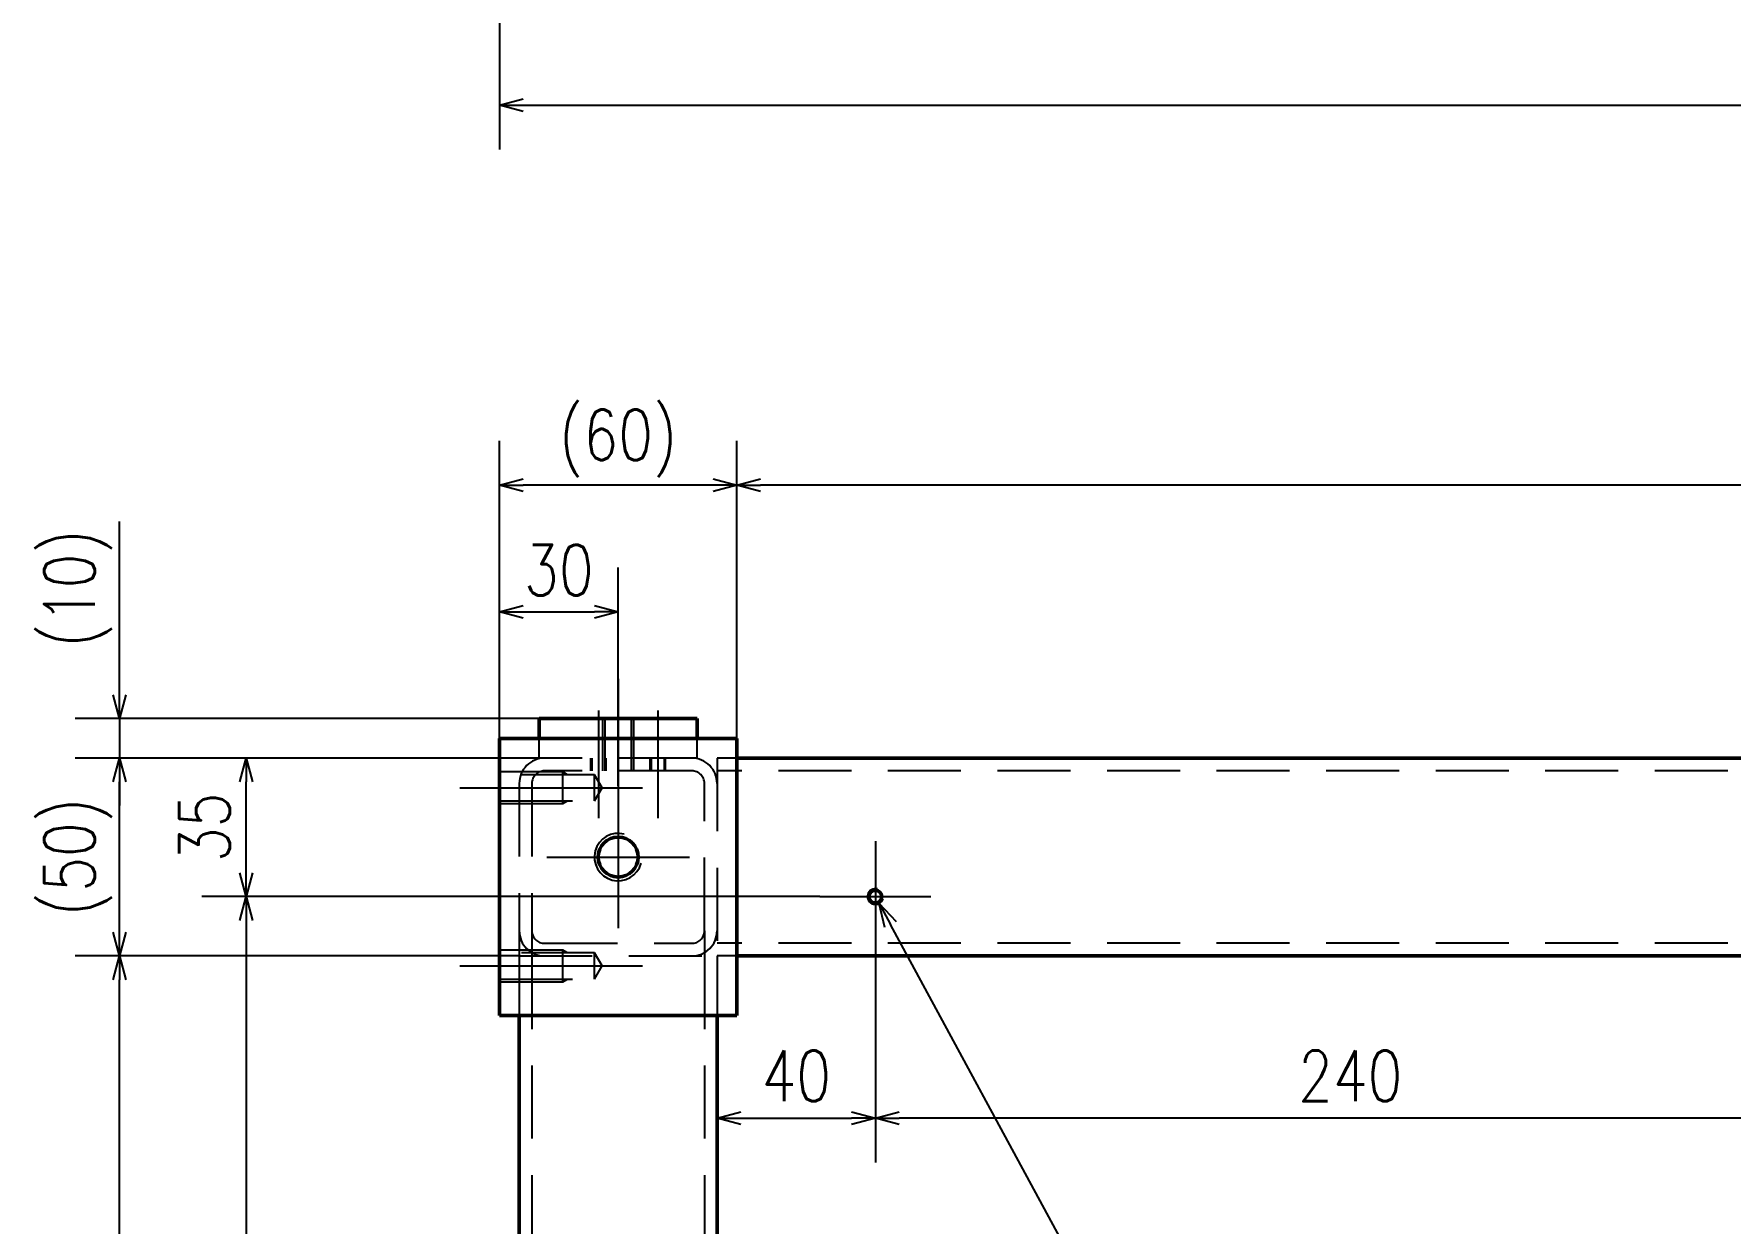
# Model space of a CAD drawing. Header units: millimetres. Extents: x -1556 to 1738, y -901 to 1368.
# Drawn here: x -117.6 to 311, y -442.5 to -142 of the extents above; entities that cross this region are included whole.
import ezdxf

# ---------------------------------------------------------------- set-up
doc = ezdxf.new("R2010")
doc.units = ezdxf.units.MM
doc.header["$LTSCALE"] = 1.453415
doc.linetypes.add('CENTER', pattern=[50.8, 31.75, -6.35, 6.35, -6.35])
doc.linetypes.add('DASHED', pattern=[19.05, 12.7, -6.35])
doc.layers.add('設計用（構成部品類）', color=7, linetype='Continuous')
doc.styles.get("Standard").update_dxf_attribs({"font": 'txt', "bigfont": 'extfont2'})
doc.dimstyles.get("Standard").update_dxf_attribs({"dimtxt": 2.5, "dimasz": 2.5, "dimexe": 1.25, "dimexo": 0.625, "dimtad": 1, "dimzin": 0, "dimdsep": 46, "dimtxsty": 'Standard', "dimcen": 2.5, "dimadec": 0, "dimazin": 0, "dimtfac": 0.75, "dimtmove": 0, "dimatfit": 3, "dimfxl": 1, "dimarcsym": 0})

# ---------------------------------------------------------------- blocks, each defined once
blk = doc.blocks.new('_OPEN30')
at = {"color": 0, "linetype": 'ByBlock', "lineweight": -2}
for p, q in [((-1, 0.267949), (0, 0)), ((0, 0), (-1, -0.267949)), ((0, 0), (-1, 0))]:
    blk.add_line(p, q, dxfattribs=at)
blk = doc.blocks.new('*D230')
at = {"layer": 'Defpoints', "color": 0}
for p in [(0, 0), (670, 0), (670, -160)]:
    blk.add_point(p, dxfattribs=at)
at = {"layer": '設計用（構成部品類）', "color": 0, "linetype": 'Continuous', "lineweight": 25}
for p, q in [((0, 0), (0, -171.2)), ((670, 0), (670, -171.2)), ((6, -160), (664, -160))]:
    blk.add_line(p, q, dxfattribs=at)
at = {"layer": '設計用（構成部品類）', "color": 0, "lineweight": 25, "xscale": 6, "yscale": 6, "zscale": 6, "rotation": 180}
blk.add_blockref('_OPEN30', (0, -160), dxfattribs=at)
at = {"layer": '設計用（構成部品類）', "color": 0, "lineweight": 25, "xscale": 6, "yscale": 6, "zscale": 6}
blk.add_blockref('_OPEN30', (670, -160), dxfattribs=at)
at = {"layer": '設計用（構成部品類）', "color": 0, "lineweight": 50, "insert": (335, -149.47), "char_height": 12.8, "attachment_point": 5}
blk.add_mtext('\\W0.800000;670', dxfattribs=at)
blk = doc.blocks.new('*D334')
at = {"layer": 'Defpoints', "color": 0}
for p in [(60, -256), (60, -320), (610, -320)]:
    blk.add_point(p, dxfattribs=at)
at = {"layer": '設計用（構成部品類）', "color": 0, "linetype": 'Continuous', "lineweight": 25}
for p, q in [((60, -320), (60, -244.8)), ((610, -320), (610, -244.8)), ((604, -256), (66, -256))]:
    blk.add_line(p, q, dxfattribs=at)
at = {"layer": '設計用（構成部品類）', "color": 0, "lineweight": 25, "xscale": 6, "yscale": 6, "zscale": 6}
for p, rotation in [((60, -256), 180), ((610, -256), 360)]:
    blk.add_blockref('_OPEN30', p, dxfattribs=dict(at, rotation=rotation))
at = {"layer": '設計用（構成部品類）', "color": 0, "lineweight": 50, "insert": (335, -245.47), "char_height": 12.8, "attachment_point": 5}
blk.add_mtext('\\W0.800000;(550)', dxfattribs=at)
blk = doc.blocks.new('*D335')
at = {"layer": 'Defpoints', "color": 0}
for p in [(0, -256), (0, -320), (60, -320)]:
    blk.add_point(p, dxfattribs=at)
at = {"layer": '設計用（構成部品類）', "color": 0, "linetype": 'Continuous', "lineweight": 25}
for p, q in [((0, -320), (0, -244.8)), ((60, -320), (60, -244.8)), ((54, -256), (6, -256))]:
    blk.add_line(p, q, dxfattribs=at)
at = {"layer": '設計用（構成部品類）', "color": 0, "lineweight": 25, "xscale": 6, "yscale": 6, "zscale": 6, "rotation": 180}
blk.add_blockref('_OPEN30', (0, -256), dxfattribs=at)
at = {"layer": '設計用（構成部品類）', "color": 0, "lineweight": 25, "xscale": 6, "yscale": 6, "zscale": 6}
blk.add_blockref('_OPEN30', (60, -256), dxfattribs=at)
at = {"layer": '設計用（構成部品類）', "color": 0, "lineweight": 50, "insert": (30, -245.47), "char_height": 12.8, "attachment_point": 5}
blk.add_mtext('\\W0.800000;(60)', dxfattribs=at)
blk = doc.blocks.new('*D336')
at = {"layer": 'Defpoints', "color": 0}
for p in [(30, -288), (0, -320), (30, -332)]:
    blk.add_point(p, dxfattribs=at)
at = {"layer": '設計用（構成部品類）', "color": 0, "linetype": 'Continuous', "lineweight": 25}
for p, q in [((0, -320), (0, -276.8)), ((30, -332), (30, -276.8)), ((6, -288), (24, -288))]:
    blk.add_line(p, q, dxfattribs=at)
at = {"layer": '設計用（構成部品類）', "color": 0, "lineweight": 25, "xscale": 6, "yscale": 6, "zscale": 6, "rotation": 180}
blk.add_blockref('_OPEN30', (0, -288), dxfattribs=at)
at = {"layer": '設計用（構成部品類）', "color": 0, "lineweight": 25, "xscale": 6, "yscale": 6, "zscale": 6}
blk.add_blockref('_OPEN30', (30, -288), dxfattribs=at)
at = {"layer": '設計用（構成部品類）', "color": 0, "lineweight": 50, "insert": (15, -277.47), "char_height": 12.8, "attachment_point": 5}
blk.add_mtext('\\W0.800000;30', dxfattribs=at)
blk = doc.blocks.new('*D346')
at = {"layer": 'Defpoints', "color": 0}
for p in [(95, -374), (335, -374), (95, -416)]:
    blk.add_point(p, dxfattribs=at)
at = {"layer": '設計用（構成部品類）', "color": 0, "linetype": 'Continuous', "lineweight": 25}
for p, q in [((95, -374), (95, -427.2)), ((335, -374), (335, -427.2)), ((329, -416), (101, -416))]:
    blk.add_line(p, q, dxfattribs=at)
at = {"layer": '設計用（構成部品類）', "color": 0, "lineweight": 25, "xscale": 6, "yscale": 6, "zscale": 6, "rotation": 180}
blk.add_blockref('_OPEN30', (95, -416), dxfattribs=at)
at = {"layer": '設計用（構成部品類）', "color": 0, "lineweight": 25, "xscale": 6, "yscale": 6, "zscale": 6}
blk.add_blockref('_OPEN30', (335, -416), dxfattribs=at)
at = {"layer": '設計用（構成部品類）', "color": 0, "lineweight": 50, "insert": (215, -405.32), "char_height": 12.8, "attachment_point": 5}
blk.add_mtext('\\W0.800000;240', dxfattribs=at)
blk = doc.blocks.new('*D347')
at = {"layer": 'Defpoints', "color": 0}
for p in [(95, -374), (55, -390), (95, -416)]:
    blk.add_point(p, dxfattribs=at)
at = {"layer": '設計用（構成部品類）', "color": 0, "linetype": 'Continuous', "lineweight": 25}
for p, q in [((95, -374), (95, -427.2)), ((61, -416), (89, -416))]:
    blk.add_line(p, q, dxfattribs=at)
at = {"layer": '設計用（構成部品類）', "color": 0, "lineweight": 25, "xscale": 6, "yscale": 6, "zscale": 6, "rotation": 180}
blk.add_blockref('_OPEN30', (55, -416), dxfattribs=at)
at = {"layer": '設計用（構成部品類）', "color": 0, "lineweight": 25, "xscale": 6, "yscale": 6, "zscale": 6}
blk.add_blockref('_OPEN30', (95, -416), dxfattribs=at)
at = {"layer": '設計用（構成部品類）', "color": 0, "lineweight": 50, "insert": (75, -405.32), "char_height": 12.8, "attachment_point": 5}
blk.add_mtext('\\W0.800000;40', dxfattribs=at)
blk = doc.blocks.new('*D351')
at = {"layer": 'Defpoints', "color": 0}
for p in [(81, -360), (-64, -800), (81, -800)]:
    blk.add_point(p, dxfattribs=at)
at = {"layer": '設計用（構成部品類）', "color": 0, "linetype": 'Continuous', "lineweight": 25}
for p, q in [((81, -360), (-75.2, -360)), ((-64, -366), (-64, -794)), ((81, -800), (-75.2, -800))]:
    blk.add_line(p, q, dxfattribs=at)
at = {"layer": '設計用（構成部品類）', "color": 0, "lineweight": 25, "xscale": 6, "yscale": 6, "zscale": 6}
for p, rotation in [((-64, -360), 90.00000000000001), ((-64, -800), 270)]:
    blk.add_blockref('_OPEN30', p, dxfattribs=dict(at, rotation=rotation))
at = {"layer": '設計用（構成部品類）', "color": 0, "lineweight": 50, "insert": (-74.68, -580), "char_height": 12.8, "attachment_point": 5, "rotation": 90}
blk.add_mtext('\\W0.800000;440', dxfattribs=at)
blk = doc.blocks.new('*D352')
at = {"layer": 'Defpoints', "color": 0}
for p in [(-64, -325), (11.4, -325), (81, -360)]:
    blk.add_point(p, dxfattribs=at)
at = {"layer": '設計用（構成部品類）', "color": 0, "linetype": 'Continuous', "lineweight": 25}
for p, q in [((11.4, -325), (-75.2, -325)), ((-64, -354), (-64, -331)), ((81, -360), (-75.2, -360))]:
    blk.add_line(p, q, dxfattribs=at)
at = {"layer": '設計用（構成部品類）', "color": 0, "lineweight": 25, "xscale": 6, "yscale": 6, "zscale": 6}
for p, rotation in [((-64, -325), 90), ((-64, -360), 270)]:
    blk.add_blockref('_OPEN30', p, dxfattribs=dict(at, rotation=rotation))
at = {"layer": '設計用（構成部品類）', "color": 0, "lineweight": 50, "insert": (-74.53, -342.5), "char_height": 12.8, "attachment_point": 5, "rotation": 90}
blk.add_mtext('\\W0.800000;35', dxfattribs=at)
blk = doc.blocks.new('*D353')
at = {"layer": 'Defpoints', "color": 0}
for p in [(94.05, -358.24), (95.95, -361.76)]:
    blk.add_point(p, dxfattribs=at)
at = {"layer": '設計用（構成部品類）', "color": 0, "linetype": 'Continuous', "lineweight": 25}
for p, q in [((160, -480), (98.81, -367.03)), ((209.13, -480), (160, -480))]:
    blk.add_line(p, q, dxfattribs=at)
at = {"layer": '設計用（構成部品類）', "color": 0, "lineweight": 25, "xscale": 6, "yscale": 6, "zscale": 6, "rotation": 118.4429287197129}
blk.add_blockref('_OPEN30', (95.95, -361.76), dxfattribs=at)
at = {"layer": '設計用（構成部品類）', "color": 0, "lineweight": 50, "insert": (188.48, -469.32), "char_height": 12.8, "attachment_point": 5}
blk.add_mtext('\\W0.800000;6×Ｍ4', dxfattribs=at)
blk = doc.blocks.new('_NONE')
blk = doc.blocks.new('*D354')
at = {"layer": 'Defpoints', "color": 0}
for p in [(-96, -325), (11.4, -325), (5, -375)]:
    blk.add_point(p, dxfattribs=at)
at = {"layer": '設計用（構成部品類）', "color": 0, "linetype": 'Continuous', "lineweight": 25}
for p, q in [((11.4, -325), (-107.2, -325)), ((-96, -369), (-96, -331)), ((5, -375), (-107.2, -375))]:
    blk.add_line(p, q, dxfattribs=at)
at = {"layer": '設計用（構成部品類）', "color": 0, "lineweight": 25, "xscale": 6, "yscale": 6, "zscale": 6}
for p, rotation in [((-96, -325), 90), ((-96, -375), 270)]:
    blk.add_blockref('_OPEN30', p, dxfattribs=dict(at, rotation=rotation))
at = {"layer": '設計用（構成部品類）', "color": 0, "lineweight": 50, "insert": (-106.53, -350), "char_height": 12.8, "attachment_point": 5, "rotation": 90}
blk.add_mtext('\\W0.800000;(50)', dxfattribs=at)
blk = doc.blocks.new('*D355')
at = {"layer": 'Defpoints', "color": 0}
for p in [(10, -315), (-96, -325), (11.4, -325)]:
    blk.add_point(p, dxfattribs=at)
at = {"layer": '設計用（構成部品類）', "color": 0, "linetype": 'Continuous', "lineweight": 25}
for p, q in [((-96, -315), (-96, -265.2)), ((-96, -309), (-96, -303)), ((10, -315), (-107.2, -315)), ((-96, -315), (-96, -325)), ((11.4, -325), (-107.2, -325)), ((-96, -331), (-96, -337))]:
    blk.add_line(p, q, dxfattribs=at)
at = {"layer": '設計用（構成部品類）', "color": 0, "lineweight": 25, "xscale": 6, "yscale": 6, "zscale": 6}
for p, rotation in [((-96, -315), 270), ((-96, -325), 90)]:
    blk.add_blockref('_OPEN30', p, dxfattribs=dict(at, rotation=rotation))
at = {"layer": '設計用（構成部品類）', "color": 0, "lineweight": 50, "insert": (-106.53, -282.12), "char_height": 12.8, "attachment_point": 5, "rotation": 90}
blk.add_mtext('\\W0.800000;(10)', dxfattribs=at)
blk = doc.blocks.new('*D356')
at = {"layer": 'Defpoints', "color": 0}
for p in [(-96, -375), (5, -375), (5, -785)]:
    blk.add_point(p, dxfattribs=at)
at = {"layer": '設計用（構成部品類）', "color": 0, "linetype": 'Continuous', "lineweight": 25}
for p, q in [((5, -375), (-107.2, -375)), ((-96, -779), (-96, -381)), ((5, -785), (-107.2, -785))]:
    blk.add_line(p, q, dxfattribs=at)
at = {"layer": '設計用（構成部品類）', "color": 0, "lineweight": 25, "xscale": 6, "yscale": 6, "zscale": 6}
for p, rotation in [((-96, -375), 90), ((-96, -785), 270)]:
    blk.add_blockref('_OPEN30', p, dxfattribs=dict(at, rotation=rotation))
at = {"layer": '設計用（構成部品類）', "color": 0, "lineweight": 50, "insert": (-106.68, -580), "char_height": 12.8, "attachment_point": 5, "rotation": 90}
blk.add_mtext('\\W0.800000;(410)', dxfattribs=at)
blk = doc.blocks.new('JZB_0147')
at = {"layer": '設計用（構成部品類）', "color": 8, "linetype": 'CENTER', "lineweight": 25}
blk.add_line((4, 27.2), (4, 0), dxfattribs=at)
at = {"layer": '設計用（構成部品類）', "color": 104, "linetype": 'DASHED', "lineweight": 25}
for p, q in [((0, 15.2), (0, 12)), ((0.67, 15.2), (0.67, 12)), ((7.32, 15.2), (7.32, 12)), ((8, 12), (8, 15.2))]:
    blk.add_line(p, q, dxfattribs=at)
blk = doc.blocks.new('JZB_0149')
at = {"layer": '設計用（構成部品類）', "color": 8, "linetype": 'CENTER', "lineweight": 25}
blk.add_line((4, 32), (4, 0), dxfattribs=at)
at = {"layer": '設計用（構成部品類）', "color": 104, "linetype": 'DASHED', "lineweight": 25}
for p, q in [((0, 22), (0, 12)), ((0.67, 22), (0.67, 12)), ((7.32, 22), (7.32, 12)), ((8, 12), (8, 22))]:
    blk.add_line(p, q, dxfattribs=at)
blk = doc.blocks.new('JZB_0152')
at = {"layer": '設計用（構成部品類）', "color": 104, "linetype": 'DASHED', "lineweight": 25}
for p, q in [((26, 8), (10, 8)), ((34, 7.32), (10, 7.32)), ((27.17, 7.32), (26, 8)), ((26, 0), (26, 8)), ((35.92, 4), (34, 7.32)), ((34, 0.67), (34, 7.32)), ((10, 0.67), (34, 0.67)), ((26, 0), (27.17, 0.67)), ((34, 0.67), (35.92, 4)), ((10, 0), (26, 0))]:
    blk.add_line(p, q, dxfattribs=at)
at = {"layer": '設計用（構成部品類）', "color": 8, "linetype": 'CENTER', "lineweight": 25}
blk.add_line((0, 4), (47.92, 4), dxfattribs=at)
blk = doc.blocks.new('JZB_0153')
at = {"layer": '設計用（構成部品類）', "color": 104, "linetype": 'DASHED', "lineweight": 25}
for p, q in [((26, 8), (10, 8)), ((34, 7.32), (10, 7.32)), ((27.17, 7.32), (26, 8)), ((26, 0), (26, 8)), ((34, 0.67), (34, 7.32)), ((35.92, 4), (34, 7.32)), ((10, 0.67), (34, 0.67)), ((26, 0), (27.17, 0.67)), ((34, 0.67), (35.92, 4)), ((10, 0), (26, 0))]:
    blk.add_line(p, q, dxfattribs=at)
at = {"layer": '設計用（構成部品類）', "color": 8, "linetype": 'CENTER', "lineweight": 25}
blk.add_line((0, 4), (47.92, 4), dxfattribs=at)
blk = doc.blocks.new('JZB_0154')
at = {"layer": '設計用（構成部品類）', "color": 8, "linetype": 'CENTER', "lineweight": 25}
for p, q in [((18, 36), (18, 0)), ((0, 18), (36, 18))]:
    blk.add_line(p, q, dxfattribs=at)
at = {"layer": '設計用（構成部品類）', "color": 104, "linetype": 'Continuous', "lineweight": 50}
blk.add_circle((18, 18), 5.05, dxfattribs=at)
at = {"layer": '設計用（構成部品類）', "color": 104, "linetype": 'Continuous', "lineweight": 25}
blk.add_arc((18, 18), 6, 75, 345, dxfattribs=at)
blk = doc.blocks.new('JZB_0168')
at = {"layer": '設計用（構成部品類）', "color": 8, "linetype": 'CENTER', "lineweight": 25}
blk.add_line((2, 27.2), (2, 0), dxfattribs=at)
at = {"layer": '設計用（構成部品類）', "color": 104, "linetype": 'DASHED', "lineweight": 25}
for p, q in [((0, 15.2), (0, 12)), ((0.38, 15.2), (0.38, 12)), ((3.62, 15.2), (3.62, 12)), ((4, 12), (4, 15.2))]:
    blk.add_line(p, q, dxfattribs=at)
blk = doc.blocks.new('JZB_0169')
at = {"layer": '設計用（構成部品類）', "color": 8, "linetype": 'CENTER', "lineweight": 25}
blk.add_line((2, 27.2), (2, 0), dxfattribs=at)
at = {"layer": '設計用（構成部品類）', "color": 104, "linetype": 'DASHED', "lineweight": 25}
for p, q in [((0, 15.2), (0, 12)), ((0.38, 15.2), (0.38, 12)), ((3.62, 15.2), (3.62, 12)), ((4, 12), (4, 15.2))]:
    blk.add_line(p, q, dxfattribs=at)
blk = doc.blocks.new('JZB_0177')
at = {"layer": '設計用（構成部品類）', "color": 8, "linetype": 'CENTER', "lineweight": 25}
for p, q in [((14, 28), (14, 0)), ((0, 14), (28, 14))]:
    blk.add_line(p, q, dxfattribs=at)
at = {"layer": '設計用（構成部品類）', "color": 104, "linetype": 'Continuous', "lineweight": 50}
blk.add_circle((14, 14), 1.62, dxfattribs=at)
at = {"layer": '設計用（構成部品類）', "color": 104, "linetype": 'Continuous', "lineweight": 25}
blk.add_arc((14, 14), 2, 75, 345, dxfattribs=at)

msp = doc.modelspace()

# ---------------------------------------------------------------- linework, layer by layer
at = {"layer": '設計用（構成部品類）', "color": 104, "linetype": 'Continuous', "lineweight": 50}
for p, q in [((50, -315), (10, -315)), ((10, -320), (10, -315)), ((50, -320), (50, -315)), ((60, -320), (0, -320)), ((0, -320), (0, -390)), ((60, -390), (60, -320)), ((610, -325), (60, -325)), ((610, -375), (60, -375)), ((0, -390), (60, -390)), ((5, -390), (5, -770)), ((55, -390), (55, -770))]:
    msp.add_line(p, q, dxfattribs=at)
at = {"layer": '設計用（構成部品類）', "color": 104, "linetype": 'DASHED', "lineweight": 25}
for p, q in [((10, -325), (10, -320)), ((50, -325), (50, -320)), ((11.4, -325), (10, -325)), ((48.6, -325), (11.4, -325)), ((50, -325), (48.6, -325)), ((60, -325), (55, -325)), ((55, -325), (55, -375)), ((48.6, -328.2), (11.4, -328.2)), ((615, -328.2), (55, -328.2)), ((5, -331.4), (5, -368.6)), ((8.2, -331.4), (8.2, -368.6)), ((51.8, -368.6), (51.8, -331.4)), ((5, -368.6), (5, -375)), ((8.2, -368.6), (8.2, -375)), ((51.8, -368.6), (51.8, -375)), ((11.4, -371.8), (48.6, -371.8)), ((615, -371.8), (55, -371.8)), ((5, -375), (5, -390)), ((5, -375), (55, -375)), ((8.2, -375), (8.2, -785)), ((51.8, -375), (51.8, -785)), ((55, -375), (55, -390)), ((60, -375), (55, -375))]:
    msp.add_line(p, q, dxfattribs=at)
for centre, radius, start, end in [((11.4, -331.4), 6.4, 90, 180), ((48.6, -331.4), 6.4, 0, 90), ((11.4, -331.4), 3.2, 90, 180), ((48.6, -331.4), 3.2, 0, 90), ((11.4, -368.6), 6.4, 180, 270), ((11.4, -368.6), 3.2, 180, 270), ((48.6, -368.6), 6.4, 270, 0), ((48.6, -368.6), 3.2, 270, 0)]:
    msp.add_arc(centre, radius, start, end, dxfattribs=at)

# ---------------------------------------------------------------- block references
at = {"layer": '設計用（構成部品類）'}
for name, p in [('JZB_0149', (26, -337)), ('JZB_0169', (23, -340.2)), ('JZB_0147', (26, -340.2)), ('JZB_0168', (38, -340.2)), ('JZB_0153', (-10, -336.5)), ('JZB_0154', (12, -368)), ('JZB_0177', (81, -374)), ('JZB_0152', (-10, -381.5))]:
    msp.add_blockref(name, p, dxfattribs=at)

# ---------------------------------------------------------------- dimensions: what is measured, and where the dimension line sits
at = {"layer": '設計用（構成部品類）', "color": 7, "linetype": 'Continuous', "lineweight": 50}
for base, p1, p2, override, picture, middle in [((670, -160), (0, 0), (670, 0), {"dimtxt": 12.8, "dimasz": 6, "dimexe": 11.2, "dimexo": 0, "dimgap": 4, "dimdec": 3, "dimzin": 8, "dimblk": 'OPEN30', "dimclrd": 0, "dimclre": 0, "dimclrt": 0, "dimtp": 0, "dimtm": 0, "dimlwd": 25, "dimlwe": 25}, '*D230', (335, -160)), ((30, -288), (0, -320), (30, -332), {"dimtxt": 12.8, "dimasz": 6, "dimexe": 11.2, "dimexo": 0, "dimgap": 4, "dimdec": 3, "dimzin": 8, "dimblk": 'OPEN30', "dimclrd": 0, "dimclre": 0, "dimclrt": 0, "dimtp": 0, "dimtm": 0, "dimlwd": 25, "dimlwe": 25}, '*D336', (15, -288)), ((95, -416), (55, -390), (95, -374), {"dimtxt": 12.8, "dimasz": 6, "dimexe": 11.2, "dimexo": 0, "dimgap": 4, "dimdec": 3, "dimzin": 8, "dimblk": 'OPEN30', "dimse1": 1, "dimclrd": 0, "dimclre": 0, "dimclrt": 0, "dimtp": 0, "dimtm": 0, "dimlwd": 25, "dimlwe": 25}, '*D347', (75, -416))]:
    dim = msp.add_linear_dim(base=base, p1=p1, p2=p2, text='\\W0.800000;<>', dimstyle='Standard', override=override, dxfattribs=at)
    dim.commit()
    dim.dimension.update_dxf_attribs({"geometry": picture, "text_midpoint": middle, "dimtype": 160})
for base, p1, p2, angle, override, picture, middle in [((0, -256), (60, -320), (0, -320), 180, {"dimtxt": 12.8, "dimasz": 6, "dimexe": 11.2, "dimexo": 0, "dimgap": 4, "dimdec": 3, "dimzin": 8, "dimpost": '(<>)', "dimblk": 'OPEN30', "dimclrd": 0, "dimclre": 0, "dimclrt": 0, "dimtp": 0, "dimtm": 0, "dimlwd": 25, "dimlwe": 25}, '*D335', (30, -256)), ((60, -256), (610, -320), (60, -320), 180, {"dimtxt": 12.8, "dimasz": 6, "dimexe": 11.2, "dimexo": 0, "dimgap": 4, "dimdec": 3, "dimzin": 8, "dimpost": '(<>)', "dimblk": 'OPEN30', "dimclrd": 0, "dimclre": 0, "dimclrt": 0, "dimtp": 0, "dimtm": 0, "dimlwd": 25, "dimlwe": 25}, '*D334', (335, -256)), ((-96, -325), (10, -315), (11.4, -325), 270, {"dimtxt": 12.8, "dimasz": 6, "dimexe": 11.2, "dimexo": 0, "dimgap": 4, "dimdec": 3, "dimzin": 8, "dimpost": '(<>)', "dimblk": 'OPEN30', "dimclrd": 0, "dimclre": 0, "dimclrt": 0, "dimtp": 0, "dimtm": 0, "dimlwd": 25, "dimlwe": 25}, '*D355', (-96, -282.12)), ((-96, -325), (5, -375), (11.4, -325), 90, {"dimtxt": 12.8, "dimasz": 6, "dimexe": 11.2, "dimexo": 0, "dimgap": 4, "dimdec": 3, "dimzin": 8, "dimpost": '(<>)', "dimblk": 'OPEN30', "dimclrd": 0, "dimclre": 0, "dimclrt": 0, "dimtp": 0, "dimtm": 0, "dimlwd": 25, "dimlwe": 25}, '*D354', (-96, -350)), ((-64, -325), (81, -360), (11.4, -325), 90, {"dimtxt": 12.8, "dimasz": 6, "dimexe": 11.2, "dimexo": 0, "dimgap": 4, "dimdec": 3, "dimzin": 8, "dimblk": 'OPEN30', "dimclrd": 0, "dimclre": 0, "dimclrt": 0, "dimtp": 0, "dimtm": 0, "dimlwd": 25, "dimlwe": 25}, '*D352', (-64, -342.5)), ((-64, -800), (81, -360), (81, -800), 270, {"dimtxt": 12.8, "dimasz": 6, "dimexe": 11.2, "dimexo": 0, "dimgap": 4, "dimdec": 3, "dimzin": 8, "dimblk": 'OPEN30', "dimclrd": 0, "dimclre": 0, "dimclrt": 0, "dimtp": 0, "dimtm": 0, "dimlwd": 25, "dimlwe": 25}, '*D351', (-64, -580)), ((-96, -375), (5, -785), (5, -375), 90, {"dimtxt": 12.8, "dimasz": 6, "dimexe": 11.2, "dimexo": 0, "dimgap": 4, "dimdec": 3, "dimzin": 8, "dimpost": '(<>)', "dimblk": 'OPEN30', "dimclrd": 0, "dimclre": 0, "dimclrt": 0, "dimtp": 0, "dimtm": 0, "dimlwd": 25, "dimlwe": 25}, '*D356', (-96, -580)), ((95, -416), (335, -374), (95, -374), 180, {"dimtxt": 12.8, "dimasz": 6, "dimexe": 11.2, "dimexo": 0, "dimgap": 4, "dimdec": 3, "dimzin": 8, "dimblk": 'OPEN30', "dimclrd": 0, "dimclre": 0, "dimclrt": 0, "dimtp": 0, "dimtm": 0, "dimlwd": 25, "dimlwe": 25}, '*D346', (215, -416))]:
    dim = msp.add_linear_dim(base=base, p1=p1, p2=p2, angle=angle, text='\\W0.800000;<>', dimstyle='Standard', override=override, dxfattribs=at)
    dim.commit()
    dim.dimension.update_dxf_attribs({"geometry": picture, "text_midpoint": middle, "dimtype": 160})
dim = msp.add_diameter_dim_2p(p1=(94.0474, -358.2414), p2=(95.9526, -361.7586), text='\\W0.800000;<>', dimstyle='Standard', override={"dimtxt": 12.8, "dimasz": 6, "dimexe": 11.2, "dimexo": 0, "dimgap": 4, "dimtad": 3, "dimtih": 1, "dimtoh": 1, "dimdec": 3, "dimzin": 8, "dimpost": '6×Ｍ<>', "dimblk1": 'NONE', "dimblk2": 'OPEN30', "dimsah": 1, "dimcen": 0, "dimse2": 1, "dimclrd": 0, "dimclre": 0, "dimclrt": 0, "dimtp": 0, "dimtm": 0, "dimtofl": 0, "dimlwd": 25, "dimlwe": 25}, dxfattribs=at)
dim.commit()
dim.dimension.update_dxf_attribs({"geometry": '*D353', "text_midpoint": (188.48, -480), "dimtype": 163})

doc.saveas('drawing.dxf')
